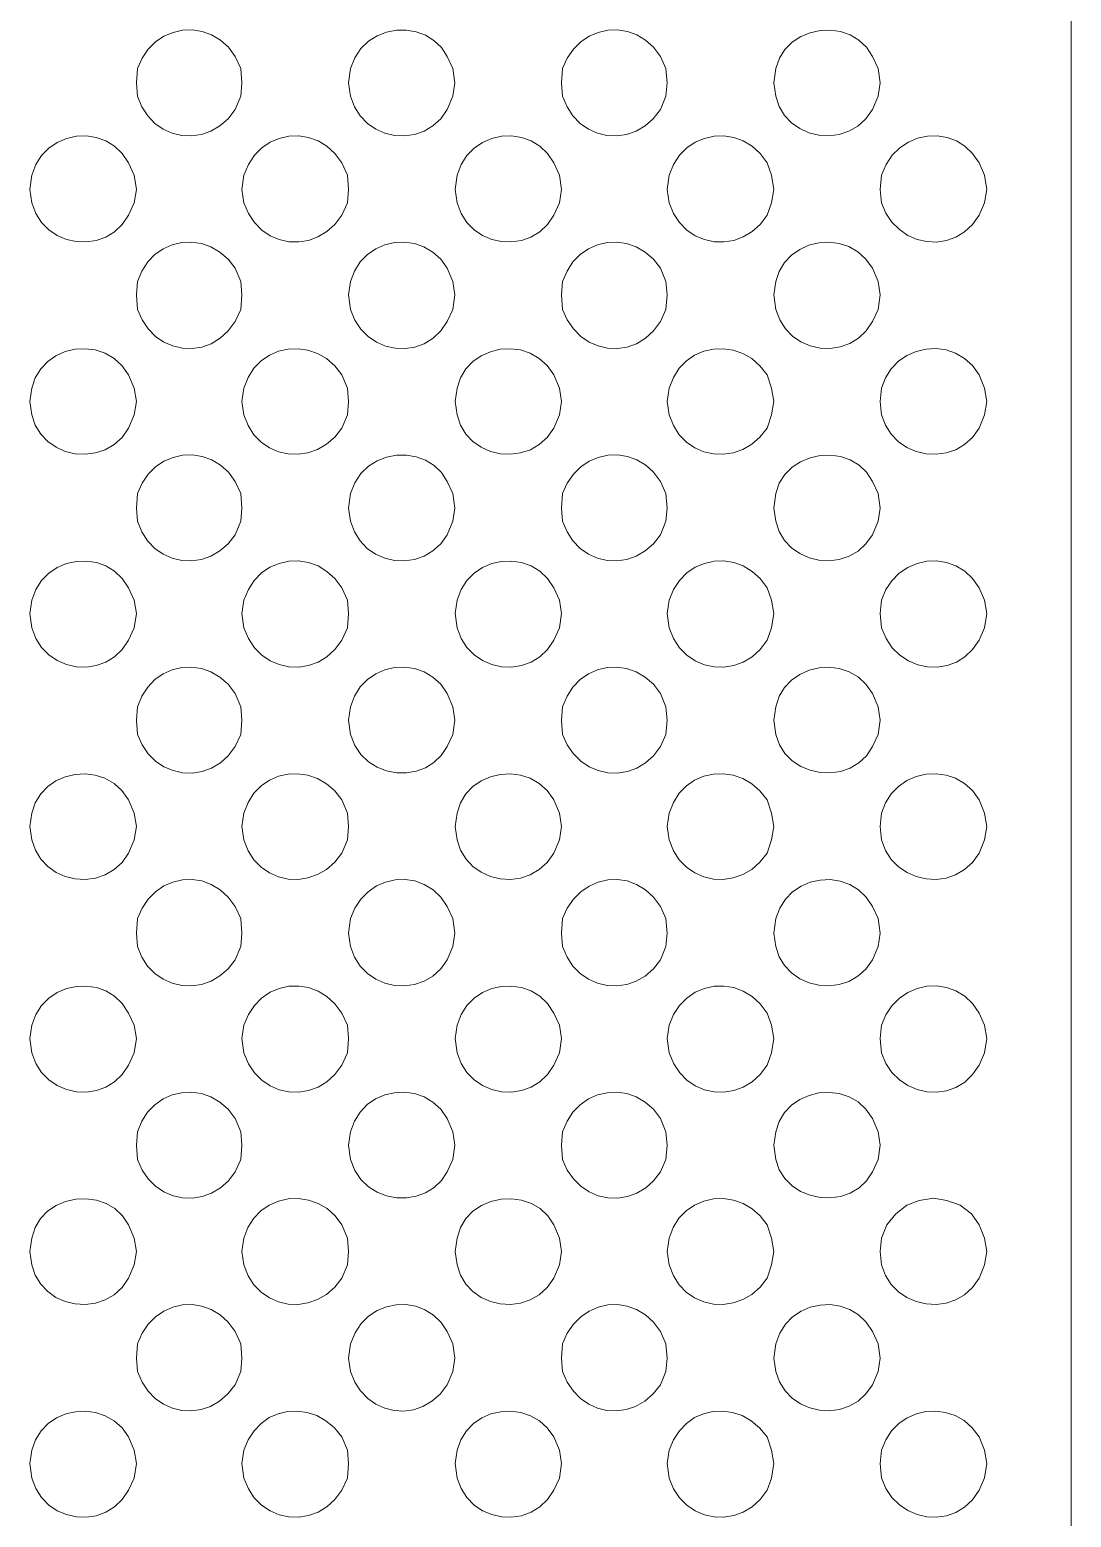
# Model space of a CAD drawing. Extents: x 0 to 242, y -13 to 199.
# Drawn here: x 164.03 to 188.76, y 66.2 to 101.53 of the extents above; entities that cross this region are included whole.
import ezdxf

# ---------------------------------------------------------------- set-up
doc = ezdxf.new("R2010")
doc.units = 0
doc.layers.add('GEOMETRY', color=7, linetype='Continuous')

msp = doc.modelspace()

# ---------------------------------------------------------------- linework, layer by layer
at = {"layer": 'GEOMETRY', "lineweight": 20}
msp.add_lwpolyline([(188.761, 31.382), (188.761, 183.803), (36.339, 183.803)], dxfattribs=at)
at = {"layer": 'GEOMETRY', "lineweight": 13}
for points in [[(169.07, 100.265), (169.044, 100.607), (168.912, 100.897), (168.75, 101.114), (168.561, 101.284), (168.351, 101.409), (168.128, 101.488), (167.896, 101.524), (167.664, 101.517), (167.436, 101.466), (167.219, 101.375), (167.02, 101.242), (166.845, 101.069), (166.7, 100.857), (166.592, 100.607), (166.566, 100.265), (166.592, 99.949), (166.695, 99.696), (166.835, 99.481), (167.006, 99.305), (167.202, 99.169), (167.416, 99.074), (167.643, 99.02), (167.876, 99.01), (168.109, 99.043), (168.335, 99.12), (168.549, 99.244), (168.743, 99.413), (168.912, 99.631), (169.044, 99.949), (169.07, 100.265)], [(174.13, 100.265), (174.078, 100.607), (173.946, 100.897), (173.807, 101.107), (173.632, 101.274), (173.43, 101.399), (173.208, 101.481), (172.975, 101.521), (172.738, 101.518), (172.504, 101.473), (172.281, 101.385), (172.076, 101.254), (171.898, 101.081), (171.755, 100.865), (171.652, 100.607), (171.599, 100.265), (171.652, 99.949), (171.746, 99.695), (171.881, 99.48), (172.051, 99.304), (172.249, 99.168), (172.467, 99.073), (172.697, 99.02), (172.934, 99.01), (173.169, 99.044), (173.395, 99.122), (173.605, 99.245), (173.791, 99.414), (173.946, 99.631), (174.078, 99.949), (174.13, 100.265)], [(179.166, 100.265), (179.14, 100.607), (179.009, 100.897), (178.846, 101.114), (178.656, 101.284), (178.446, 101.409), (178.223, 101.489), (177.992, 101.525), (177.759, 101.517), (177.532, 101.467), (177.315, 101.375), (177.116, 101.242), (176.941, 101.069), (176.796, 100.857), (176.687, 100.607), (176.663, 100.265), (176.687, 99.949), (176.79, 99.696), (176.931, 99.481), (177.102, 99.305), (177.298, 99.169), (177.513, 99.074), (177.739, 99.02), (177.972, 99.009), (178.204, 99.042), (178.431, 99.12), (178.644, 99.243), (178.839, 99.413), (179.009, 99.631), (179.14, 99.949), (179.166, 100.265)], [(184.226, 100.265), (184.174, 100.607), (184.042, 100.897), (183.901, 101.114), (183.722, 101.284), (183.514, 101.407), (183.286, 101.485), (183.045, 101.519), (182.801, 101.509), (182.563, 101.458), (182.338, 101.365), (182.135, 101.233), (181.964, 101.062), (181.832, 100.853), (181.749, 100.607), (181.698, 100.265), (181.749, 99.949), (181.827, 99.704), (181.953, 99.493), (182.118, 99.319), (182.315, 99.182), (182.534, 99.084), (182.769, 99.027), (183.011, 99.012), (183.252, 99.042), (183.484, 99.117), (183.698, 99.239), (183.887, 99.41), (184.042, 99.631), (184.174, 99.949), (184.226, 100.265)], [(166.566, 97.734), (166.512, 98.076), (166.38, 98.366), (166.231, 98.588), (166.048, 98.762), (165.84, 98.889), (165.615, 98.97), (165.379, 99.005), (165.141, 98.997), (164.908, 98.945), (164.688, 98.852), (164.488, 98.717), (164.316, 98.542), (164.18, 98.328), (164.087, 98.076), (164.035, 97.734), (164.087, 97.418), (164.18, 97.166), (164.315, 96.952), (164.487, 96.777), (164.687, 96.642), (164.907, 96.548), (165.14, 96.496), (165.378, 96.488), (165.614, 96.523), (165.84, 96.604), (166.048, 96.731), (166.23, 96.905), (166.38, 97.127), (166.512, 97.418), (166.566, 97.734)], [(171.599, 97.734), (171.575, 98.076), (171.443, 98.366), (171.28, 98.586), (171.09, 98.76), (170.879, 98.887), (170.653, 98.969), (170.42, 99.006), (170.186, 98.999), (169.957, 98.949), (169.74, 98.856), (169.541, 98.722), (169.367, 98.546), (169.225, 98.331), (169.121, 98.076), (169.07, 97.734), (169.121, 97.418), (169.225, 97.163), (169.367, 96.947), (169.541, 96.772), (169.739, 96.637), (169.956, 96.545), (170.185, 96.494), (170.42, 96.487), (170.653, 96.524), (170.878, 96.606), (171.09, 96.733), (171.28, 96.906), (171.443, 97.127), (171.575, 97.418), (171.599, 97.734)], [(176.663, 97.734), (176.609, 98.076), (176.477, 98.366), (176.327, 98.588), (176.144, 98.762), (175.936, 98.889), (175.71, 98.97), (175.474, 99.006), (175.236, 98.997), (175.003, 98.946), (174.783, 98.852), (174.584, 98.717), (174.412, 98.542), (174.276, 98.328), (174.184, 98.076), (174.131, 97.734), (174.184, 97.418), (174.276, 97.166), (174.412, 96.952), (174.583, 96.777), (174.782, 96.642), (175.002, 96.548), (175.235, 96.496), (175.473, 96.488), (175.709, 96.523), (175.935, 96.604), (176.143, 96.73), (176.326, 96.904), (176.477, 97.127), (176.609, 97.418), (176.663, 97.734)], [(181.698, 97.734), (181.643, 98.076), (181.539, 98.366), (181.376, 98.586), (181.186, 98.76), (180.975, 98.887), (180.749, 98.969), (180.516, 99.006), (180.282, 98.999), (180.053, 98.949), (179.836, 98.856), (179.638, 98.721), (179.464, 98.546), (179.322, 98.331), (179.219, 98.076), (179.166, 97.734), (179.219, 97.418), (179.322, 97.163), (179.464, 96.947), (179.637, 96.772), (179.835, 96.637), (180.052, 96.545), (180.281, 96.494), (180.516, 96.487), (180.749, 96.524), (180.974, 96.606), (181.186, 96.733), (181.376, 96.906), (181.539, 97.127), (181.643, 97.418), (181.698, 97.734)], [(186.758, 97.734), (186.705, 98.076), (186.573, 98.366), (186.421, 98.587), (186.239, 98.761), (186.034, 98.888), (185.812, 98.97), (185.581, 99.007), (185.346, 99), (185.115, 98.95), (184.895, 98.857), (184.692, 98.722), (184.513, 98.547), (184.364, 98.331), (184.254, 98.076), (184.227, 97.734), (184.254, 97.419), (184.36, 97.168), (184.505, 96.955), (184.682, 96.78), (184.883, 96.644), (185.101, 96.549), (185.332, 96.495), (185.566, 96.485), (185.799, 96.52), (186.022, 96.6), (186.23, 96.727), (186.416, 96.903), (186.573, 97.128), (186.705, 97.419), (186.758, 97.734)], [(169.07, 95.229), (169.044, 95.545), (168.912, 95.862), (168.744, 96.079), (168.55, 96.249), (168.336, 96.373), (168.11, 96.45), (167.878, 96.483), (167.644, 96.473), (167.417, 96.419), (167.202, 96.324), (167.006, 96.188), (166.835, 96.012), (166.695, 95.798), (166.592, 95.545), (166.566, 95.229), (166.592, 94.887), (166.702, 94.635), (166.848, 94.421), (167.022, 94.246), (167.219, 94.111), (167.434, 94.017), (167.659, 93.965), (167.89, 93.956), (168.119, 93.991), (168.343, 94.072), (168.553, 94.199), (168.745, 94.373), (168.912, 94.596), (169.044, 94.887), (169.07, 95.229)], [(174.13, 95.229), (174.078, 95.545), (173.946, 95.862), (173.791, 96.079), (173.604, 96.249), (173.394, 96.372), (173.168, 96.45), (172.933, 96.483), (172.697, 96.473), (172.466, 96.42), (172.248, 96.325), (172.051, 96.189), (171.881, 96.013), (171.745, 95.798), (171.652, 95.545), (171.599, 95.229), (171.652, 94.887), (171.753, 94.634), (171.894, 94.42), (172.067, 94.244), (172.265, 94.109), (172.483, 94.016), (172.712, 93.964), (172.947, 93.955), (173.179, 93.991), (173.402, 94.072), (173.609, 94.199), (173.793, 94.373), (173.946, 94.596), (174.078, 94.887), (174.13, 95.229)], [(179.166, 95.229), (179.14, 95.545), (179.009, 95.862), (178.84, 96.079), (178.645, 96.249), (178.432, 96.373), (178.206, 96.45), (177.973, 96.483), (177.74, 96.473), (177.513, 96.419), (177.298, 96.324), (177.102, 96.188), (176.931, 96.012), (176.79, 95.798), (176.687, 95.545), (176.663, 95.229), (176.687, 94.887), (176.797, 94.635), (176.943, 94.421), (177.117, 94.246), (177.315, 94.111), (177.529, 94.017), (177.755, 93.965), (177.986, 93.956), (178.216, 93.991), (178.439, 94.072), (178.65, 94.199), (178.841, 94.373), (179.009, 94.596), (179.14, 94.887), (179.166, 95.229)], [(184.226, 95.229), (184.174, 95.545), (184.042, 95.862), (183.887, 96.083), (183.698, 96.254), (183.484, 96.377), (183.252, 96.452), (183.011, 96.481), (182.77, 96.467), (182.535, 96.41), (182.315, 96.312), (182.119, 96.175), (181.953, 96), (181.828, 95.79), (181.749, 95.545), (181.698, 95.229), (181.749, 94.887), (181.84, 94.637), (181.974, 94.424), (182.145, 94.25), (182.345, 94.115), (182.566, 94.021), (182.8, 93.968), (183.039, 93.958), (183.275, 93.993), (183.502, 94.073), (183.71, 94.199), (183.893, 94.373), (184.042, 94.596), (184.174, 94.887), (184.226, 95.229)], [(166.566, 92.698), (166.512, 93.013), (166.38, 93.331), (166.224, 93.552), (166.036, 93.723), (165.822, 93.846), (165.591, 93.922), (165.351, 93.952), (165.11, 93.939), (164.876, 93.883), (164.656, 93.785), (164.46, 93.648), (164.294, 93.473), (164.167, 93.261), (164.087, 93.013), (164.035, 92.698), (164.087, 92.382), (164.167, 92.135), (164.295, 91.922), (164.461, 91.747), (164.658, 91.611), (164.878, 91.514), (165.112, 91.458), (165.353, 91.445), (165.593, 91.476), (165.824, 91.552), (166.037, 91.675), (166.225, 91.845), (166.38, 92.065), (166.512, 92.382), (166.566, 92.698)], [(171.599, 92.698), (171.575, 93.013), (171.443, 93.331), (171.276, 93.547), (171.082, 93.716), (170.867, 93.839), (170.639, 93.918), (170.404, 93.953), (170.168, 93.945), (169.939, 93.893), (169.723, 93.799), (169.526, 93.664), (169.356, 93.487), (169.219, 93.27), (169.121, 93.013), (169.07, 92.698), (169.121, 92.382), (169.219, 92.126), (169.356, 91.909), (169.527, 91.733), (169.724, 91.598), (169.94, 91.504), (170.169, 91.453), (170.405, 91.444), (170.64, 91.479), (170.868, 91.558), (171.082, 91.682), (171.276, 91.851), (171.443, 92.065), (171.575, 92.382), (171.599, 92.698)], [(176.663, 92.698), (176.609, 93.013), (176.477, 93.331), (176.32, 93.552), (176.131, 93.723), (175.917, 93.846), (175.686, 93.922), (175.446, 93.952), (175.205, 93.939), (174.972, 93.882), (174.753, 93.785), (174.556, 93.648), (174.391, 93.473), (174.264, 93.261), (174.184, 93.013), (174.131, 92.698), (174.184, 92.382), (174.264, 92.135), (174.391, 91.923), (174.557, 91.748), (174.754, 91.611), (174.974, 91.514), (175.208, 91.459), (175.449, 91.445), (175.689, 91.476), (175.92, 91.552), (176.133, 91.675), (176.322, 91.845), (176.477, 92.065), (176.609, 92.382), (176.663, 92.698)], [(181.698, 92.698), (181.643, 93.013), (181.539, 93.331), (181.372, 93.547), (181.177, 93.716), (180.963, 93.839), (180.735, 93.918), (180.5, 93.953), (180.265, 93.945), (180.036, 93.893), (179.82, 93.799), (179.624, 93.664), (179.454, 93.487), (179.317, 93.27), (179.219, 93.013), (179.166, 92.698), (179.219, 92.381), (179.317, 92.125), (179.454, 91.908), (179.624, 91.732), (179.821, 91.597), (180.037, 91.503), (180.266, 91.452), (180.501, 91.444), (180.736, 91.479), (180.964, 91.558), (181.178, 91.682), (181.372, 91.851), (181.539, 92.065), (181.643, 92.381), (181.698, 92.698)], [(186.758, 92.698), (186.705, 93.013), (186.573, 93.33), (186.416, 93.551), (186.228, 93.722), (186.017, 93.845), (185.79, 93.922), (185.553, 93.954), (185.315, 93.941), (185.082, 93.886), (184.862, 93.79), (184.662, 93.653), (184.489, 93.477), (184.35, 93.264), (184.254, 93.013), (184.227, 92.698), (184.254, 92.382), (184.35, 92.133), (184.489, 91.92), (184.662, 91.744), (184.862, 91.608), (185.083, 91.512), (185.316, 91.457), (185.554, 91.445), (185.79, 91.476), (186.018, 91.553), (186.229, 91.676), (186.416, 91.846), (186.573, 92.065), (186.705, 92.382), (186.758, 92.698)], [(169.07, 90.167), (169.044, 90.51), (168.912, 90.8), (168.751, 91.017), (168.563, 91.187), (168.354, 91.312), (168.13, 91.392), (167.899, 91.428), (167.665, 91.421), (167.437, 91.371), (167.22, 91.279), (167.02, 91.147), (166.845, 90.974), (166.7, 90.762), (166.592, 90.51), (166.566, 90.167), (166.592, 89.852), (166.694, 89.6), (166.834, 89.385), (167.005, 89.209), (167.202, 89.073), (167.417, 88.978), (167.644, 88.925), (167.878, 88.914), (168.111, 88.947), (168.337, 89.025), (168.551, 89.148), (168.744, 89.318), (168.912, 89.535), (169.044, 89.852), (169.07, 90.167)], [(174.13, 90.167), (174.078, 90.51), (173.946, 90.8), (173.808, 91.009), (173.634, 91.176), (173.433, 91.301), (173.211, 91.384), (172.977, 91.424), (172.739, 91.422), (172.505, 91.377), (172.281, 91.289), (172.076, 91.159), (171.898, 90.986), (171.754, 90.769), (171.652, 90.51), (171.599, 90.167), (171.652, 89.852), (171.745, 89.599), (171.879, 89.385), (172.049, 89.209), (172.247, 89.073), (172.466, 88.978), (172.697, 88.925), (172.934, 88.914), (173.17, 88.948), (173.396, 89.025), (173.606, 89.149), (173.792, 89.318), (173.946, 89.535), (174.078, 89.852), (174.13, 90.167)], [(179.166, 90.167), (179.14, 90.51), (179.009, 90.8), (178.847, 91.017), (178.658, 91.187), (178.449, 91.312), (178.226, 91.392), (177.994, 91.428), (177.761, 91.421), (177.533, 91.371), (177.316, 91.279), (177.116, 91.147), (176.941, 90.974), (176.795, 90.761), (176.687, 90.51), (176.663, 90.167), (176.687, 89.852), (176.79, 89.6), (176.93, 89.385), (177.102, 89.209), (177.298, 89.073), (177.514, 88.978), (177.741, 88.925), (177.974, 88.914), (178.207, 88.947), (178.433, 89.025), (178.646, 89.148), (178.84, 89.318), (179.009, 89.535), (179.14, 89.852), (179.166, 90.167)], [(184.226, 90.167), (184.174, 90.51), (184.042, 90.8), (183.902, 91.017), (183.724, 91.187), (183.516, 91.31), (183.287, 91.388), (183.046, 91.422), (182.801, 91.412), (182.562, 91.361), (182.336, 91.268), (182.134, 91.136), (181.962, 90.965), (181.831, 90.756), (181.749, 90.51), (181.698, 90.167), (181.749, 89.852), (181.828, 89.607), (181.954, 89.396), (182.119, 89.222), (182.316, 89.085), (182.536, 88.987), (182.772, 88.931), (183.014, 88.917), (183.255, 88.946), (183.486, 89.022), (183.7, 89.144), (183.888, 89.314), (184.042, 89.535), (184.174, 89.852), (184.226, 90.167)], [(166.566, 87.663), (166.512, 87.978), (166.38, 88.27), (166.232, 88.492), (166.05, 88.666), (165.842, 88.793), (165.616, 88.874), (165.38, 88.909), (165.141, 88.901), (164.907, 88.849), (164.686, 88.756), (164.486, 88.621), (164.315, 88.445), (164.179, 88.231), (164.087, 87.978), (164.035, 87.663), (164.087, 87.32), (164.18, 87.068), (164.316, 86.854), (164.488, 86.679), (164.688, 86.544), (164.908, 86.45), (165.141, 86.398), (165.379, 86.39), (165.615, 86.425), (165.841, 86.506), (166.048, 86.633), (166.231, 86.808), (166.38, 87.03), (166.512, 87.32), (166.566, 87.663)], [(171.599, 87.663), (171.575, 87.978), (171.443, 88.27), (171.28, 88.491), (171.09, 88.664), (170.879, 88.791), (170.653, 88.873), (170.419, 88.91), (170.185, 88.903), (169.956, 88.853), (169.738, 88.76), (169.54, 88.625), (169.366, 88.45), (169.225, 88.234), (169.121, 87.978), (169.07, 87.663), (169.121, 87.32), (169.225, 87.065), (169.367, 86.85), (169.541, 86.675), (169.739, 86.54), (169.956, 86.448), (170.186, 86.398), (170.42, 86.391), (170.653, 86.427), (170.879, 86.509), (171.09, 86.636), (171.28, 86.81), (171.443, 87.03), (171.575, 87.32), (171.599, 87.663)], [(176.663, 87.663), (176.609, 87.978), (176.477, 88.27), (176.328, 88.492), (176.145, 88.666), (175.937, 88.792), (175.711, 88.873), (175.475, 88.909), (175.236, 88.9), (175.003, 88.849), (174.782, 88.755), (174.582, 88.62), (174.411, 88.445), (174.275, 88.231), (174.184, 87.978), (174.131, 87.663), (174.184, 87.32), (174.276, 87.068), (174.412, 86.854), (174.584, 86.679), (174.783, 86.544), (175.003, 86.45), (175.236, 86.398), (175.474, 86.39), (175.71, 86.425), (175.936, 86.506), (176.144, 86.633), (176.327, 86.808), (176.477, 87.03), (176.609, 87.32), (176.663, 87.663)], [(181.698, 87.663), (181.643, 87.978), (181.539, 88.27), (181.376, 88.491), (181.186, 88.664), (180.974, 88.791), (180.749, 88.873), (180.515, 88.91), (180.281, 88.903), (180.052, 88.853), (179.835, 88.76), (179.636, 88.625), (179.463, 88.45), (179.322, 88.234), (179.219, 87.978), (179.166, 87.663), (179.219, 87.32), (179.322, 87.065), (179.464, 86.85), (179.637, 86.674), (179.836, 86.54), (180.053, 86.447), (180.282, 86.397), (180.516, 86.39), (180.749, 86.427), (180.975, 86.509), (181.186, 86.636), (181.376, 86.81), (181.539, 87.03), (181.643, 87.32), (181.698, 87.663)], [(186.758, 87.663), (186.705, 87.978), (186.573, 88.27), (186.417, 88.495), (186.232, 88.67), (186.024, 88.797), (185.8, 88.877), (185.566, 88.912), (185.331, 88.902), (185.1, 88.848), (184.881, 88.753), (184.679, 88.617), (184.503, 88.442), (184.359, 88.229), (184.254, 87.978), (184.227, 87.663), (184.254, 87.32), (184.365, 87.065), (184.513, 86.849), (184.692, 86.674), (184.895, 86.539), (185.116, 86.446), (185.347, 86.396), (185.581, 86.389), (185.813, 86.426), (186.034, 86.508), (186.239, 86.636), (186.421, 86.809), (186.573, 87.03), (186.705, 87.32), (186.758, 87.663)], [(169.07, 85.132), (169.044, 85.449), (168.912, 85.765), (168.744, 85.982), (168.55, 86.152), (168.337, 86.275), (168.111, 86.353), (167.878, 86.386), (167.645, 86.376), (167.418, 86.323), (167.203, 86.228), (167.007, 86.092), (166.835, 85.916), (166.695, 85.702), (166.592, 85.449), (166.566, 85.132), (166.592, 84.789), (166.701, 84.539), (166.846, 84.327), (167.021, 84.154), (167.22, 84.021), (167.436, 83.93), (167.664, 83.88), (167.896, 83.872), (168.127, 83.908), (168.351, 83.988), (168.56, 84.113), (168.749, 84.284), (168.912, 84.501), (169.044, 84.789), (169.07, 85.132)], [(174.13, 85.132), (174.078, 85.449), (173.946, 85.765), (173.792, 85.982), (173.606, 86.152), (173.396, 86.275), (173.17, 86.353), (172.935, 86.386), (172.698, 86.376), (172.467, 86.323), (172.249, 86.228), (172.051, 86.092), (171.881, 85.917), (171.745, 85.702), (171.652, 85.449), (171.599, 85.132), (171.652, 84.789), (171.755, 84.531), (171.899, 84.315), (172.077, 84.142), (172.282, 84.012), (172.505, 83.924), (172.738, 83.879), (172.976, 83.876), (173.209, 83.916), (173.43, 83.998), (173.632, 84.123), (173.806, 84.291), (173.946, 84.501), (174.078, 84.789), (174.13, 85.132)], [(179.166, 85.132), (179.14, 85.449), (179.009, 85.765), (178.84, 85.983), (178.646, 86.152), (178.432, 86.276), (178.206, 86.353), (177.974, 86.386), (177.741, 86.376), (177.514, 86.323), (177.299, 86.227), (177.103, 86.092), (176.931, 85.916), (176.79, 85.701), (176.687, 85.449), (176.663, 85.132), (176.687, 84.789), (176.796, 84.539), (176.942, 84.327), (177.117, 84.154), (177.316, 84.022), (177.533, 83.93), (177.76, 83.88), (177.992, 83.872), (178.223, 83.908), (178.446, 83.988), (178.656, 84.113), (178.846, 84.284), (179.009, 84.501), (179.14, 84.789), (179.166, 85.132)], [(184.226, 85.132), (184.174, 85.449), (184.042, 85.765), (183.888, 85.986), (183.7, 86.157), (183.486, 86.279), (183.255, 86.355), (183.015, 86.384), (182.773, 86.37), (182.538, 86.314), (182.317, 86.216), (182.12, 86.08), (181.955, 85.905), (181.828, 85.695), (181.749, 85.449), (181.698, 85.132), (181.749, 84.789), (181.833, 84.543), (181.965, 84.334), (182.136, 84.163), (182.338, 84.03), (182.563, 83.938), (182.802, 83.886), (183.045, 83.877), (183.286, 83.911), (183.514, 83.989), (183.722, 84.113), (183.901, 84.283), (184.042, 84.501), (184.174, 84.789), (184.226, 85.132)], [(166.566, 82.602), (166.512, 82.917), (166.38, 83.236), (166.224, 83.456), (166.035, 83.627), (165.821, 83.75), (165.591, 83.826), (165.351, 83.856), (165.109, 83.842), (164.875, 83.786), (164.656, 83.688), (164.46, 83.551), (164.294, 83.376), (164.167, 83.164), (164.087, 82.917), (164.035, 82.602), (164.087, 82.286), (164.168, 82.038), (164.295, 81.826), (164.461, 81.651), (164.658, 81.514), (164.877, 81.417), (165.111, 81.361), (165.352, 81.348), (165.592, 81.379), (165.823, 81.455), (166.036, 81.578), (166.225, 81.749), (166.38, 81.97), (166.512, 82.286), (166.566, 82.602)], [(171.599, 82.602), (171.575, 82.917), (171.443, 83.236), (171.275, 83.451), (171.081, 83.62), (170.866, 83.743), (170.638, 83.822), (170.403, 83.857), (170.168, 83.848), (169.939, 83.796), (169.723, 83.703), (169.527, 83.567), (169.357, 83.391), (169.219, 83.174), (169.121, 82.917), (169.07, 82.602), (169.121, 82.286), (169.219, 82.029), (169.357, 81.812), (169.527, 81.636), (169.724, 81.501), (169.94, 81.407), (170.169, 81.356), (170.405, 81.347), (170.64, 81.382), (170.868, 81.461), (171.082, 81.585), (171.276, 81.754), (171.443, 81.97), (171.575, 82.286), (171.599, 82.602)], [(176.663, 82.602), (176.609, 82.917), (176.477, 83.236), (176.32, 83.456), (176.131, 83.627), (175.917, 83.75), (175.686, 83.825), (175.446, 83.855), (175.205, 83.842), (174.971, 83.785), (174.752, 83.688), (174.556, 83.551), (174.39, 83.376), (174.264, 83.164), (174.184, 82.917), (174.131, 82.602), (174.184, 82.286), (174.264, 82.039), (174.392, 81.827), (174.557, 81.652), (174.754, 81.515), (174.973, 81.418), (175.207, 81.362), (175.448, 81.348), (175.687, 81.379), (175.918, 81.455), (176.132, 81.578), (176.321, 81.749), (176.477, 81.97), (176.609, 82.286), (176.663, 82.602)], [(181.698, 82.602), (181.643, 82.917), (181.539, 83.236), (181.371, 83.451), (181.177, 83.62), (180.962, 83.743), (180.734, 83.822), (180.5, 83.857), (180.265, 83.848), (180.036, 83.797), (179.82, 83.703), (179.624, 83.568), (179.454, 83.391), (179.317, 83.174), (179.219, 82.917), (179.166, 82.602), (179.219, 82.286), (179.317, 82.029), (179.455, 81.812), (179.625, 81.636), (179.821, 81.5), (180.037, 81.407), (180.266, 81.355), (180.501, 81.347), (180.736, 81.382), (180.964, 81.461), (181.178, 81.585), (181.372, 81.754), (181.539, 81.97), (181.643, 82.286), (181.698, 82.602)], [(186.758, 82.602), (186.705, 82.918), (186.573, 83.236), (186.416, 83.455), (186.228, 83.626), (186.017, 83.749), (185.789, 83.825), (185.552, 83.857), (185.314, 83.844), (185.081, 83.789), (184.861, 83.692), (184.661, 83.556), (184.488, 83.38), (184.35, 83.167), (184.254, 82.918), (184.227, 82.602), (184.254, 82.286), (184.351, 82.036), (184.489, 81.823), (184.663, 81.647), (184.863, 81.511), (185.083, 81.414), (185.316, 81.359), (185.554, 81.347), (185.79, 81.378), (186.017, 81.455), (186.228, 81.579), (186.416, 81.75), (186.573, 81.97), (186.705, 82.286), (186.758, 82.602)], [(169.07, 80.071), (169.044, 80.414), (168.912, 80.704), (168.745, 80.927), (168.554, 81.101), (168.343, 81.228), (168.12, 81.309), (167.89, 81.344), (167.66, 81.336), (167.434, 81.284), (167.22, 81.19), (167.022, 81.055), (166.848, 80.88), (166.702, 80.666), (166.592, 80.414), (166.566, 80.071), (166.592, 79.754), (166.694, 79.502), (166.834, 79.288), (167.006, 79.112), (167.203, 78.976), (167.418, 78.881), (167.646, 78.828), (167.879, 78.818), (168.112, 78.851), (168.338, 78.928), (168.551, 79.052), (168.745, 79.221), (168.912, 79.438), (169.044, 79.754), (169.07, 80.071)], [(174.13, 80.071), (174.078, 80.414), (173.946, 80.704), (173.793, 80.927), (173.609, 81.101), (173.402, 81.228), (173.179, 81.309), (172.947, 81.344), (172.712, 81.336), (172.483, 81.284), (172.265, 81.19), (172.066, 81.055), (171.893, 80.88), (171.753, 80.666), (171.652, 80.414), (171.599, 80.071), (171.652, 79.754), (171.745, 79.502), (171.88, 79.287), (172.051, 79.112), (172.248, 78.976), (172.466, 78.881), (172.697, 78.828), (172.934, 78.817), (173.169, 78.85), (173.395, 78.928), (173.605, 79.051), (173.791, 79.221), (173.946, 79.438), (174.078, 79.754), (174.13, 80.071)], [(179.166, 80.071), (179.14, 80.414), (179.009, 80.704), (178.842, 80.928), (178.651, 81.102), (178.44, 81.229), (178.217, 81.31), (177.987, 81.345), (177.756, 81.336), (177.53, 81.284), (177.316, 81.189), (177.118, 81.054), (176.943, 80.879), (176.797, 80.666), (176.687, 80.414), (176.663, 80.071), (176.687, 79.754), (176.79, 79.502), (176.93, 79.288), (177.102, 79.112), (177.299, 78.976), (177.514, 78.881), (177.742, 78.828), (177.975, 78.817), (178.208, 78.85), (178.434, 78.928), (178.647, 79.051), (178.841, 79.221), (179.009, 79.438), (179.14, 79.754), (179.166, 80.071)], [(184.226, 80.071), (184.174, 80.414), (184.042, 80.704), (183.894, 80.927), (183.711, 81.101), (183.503, 81.227), (183.277, 81.307), (183.04, 81.342), (182.801, 81.332), (182.567, 81.28), (182.346, 81.186), (182.146, 81.051), (181.975, 80.877), (181.84, 80.664), (181.749, 80.414), (181.698, 80.071), (181.749, 79.754), (181.828, 79.509), (181.955, 79.299), (182.12, 79.124), (182.317, 78.987), (182.536, 78.89), (182.771, 78.833), (183.013, 78.819), (183.253, 78.848), (183.485, 78.924), (183.698, 79.046), (183.887, 79.217), (184.042, 79.438), (184.174, 79.754), (184.226, 80.071)], [(166.566, 77.567), (166.512, 77.883), (166.38, 78.173), (166.232, 78.395), (166.05, 78.569), (165.842, 78.697), (165.617, 78.778), (165.381, 78.814), (165.142, 78.805), (164.909, 78.754), (164.688, 78.66), (164.488, 78.525), (164.316, 78.35), (164.18, 78.136), (164.087, 77.883), (164.035, 77.567), (164.087, 77.225), (164.18, 76.972), (164.316, 76.757), (164.488, 76.582), (164.688, 76.447), (164.909, 76.354), (165.142, 76.302), (165.381, 76.294), (165.617, 76.33), (165.842, 76.411), (166.05, 76.538), (166.232, 76.713), (166.38, 76.935), (166.512, 77.225), (166.566, 77.567)], [(171.599, 77.567), (171.575, 77.883), (171.443, 78.173), (171.281, 78.394), (171.091, 78.567), (170.879, 78.695), (170.654, 78.777), (170.42, 78.814), (170.186, 78.807), (169.956, 78.757), (169.739, 78.664), (169.54, 78.529), (169.367, 78.354), (169.225, 78.138), (169.121, 77.883), (169.07, 77.567), (169.121, 77.225), (169.225, 76.969), (169.368, 76.753), (169.541, 76.578), (169.74, 76.443), (169.957, 76.35), (170.186, 76.3), (170.42, 76.293), (170.653, 76.33), (170.879, 76.412), (171.09, 76.54), (171.28, 76.714), (171.443, 76.935), (171.575, 77.225), (171.599, 77.567)], [(176.663, 77.567), (176.609, 77.883), (176.477, 78.172), (176.328, 78.395), (176.145, 78.569), (175.937, 78.696), (175.712, 78.778), (175.476, 78.814), (175.237, 78.805), (175.004, 78.754), (174.784, 78.66), (174.584, 78.525), (174.412, 78.35), (174.276, 78.135), (174.184, 77.883), (174.131, 77.567), (174.184, 77.225), (174.276, 76.972), (174.412, 76.758), (174.584, 76.582), (174.784, 76.448), (175.004, 76.354), (175.238, 76.302), (175.476, 76.294), (175.712, 76.33), (175.938, 76.411), (176.145, 76.538), (176.328, 76.712), (176.477, 76.935), (176.609, 77.225), (176.663, 77.567)], [(181.698, 77.567), (181.643, 77.883), (181.539, 78.172), (181.377, 78.393), (181.187, 78.567), (180.975, 78.695), (180.75, 78.777), (180.516, 78.814), (180.282, 78.807), (180.053, 78.757), (179.835, 78.664), (179.637, 78.529), (179.463, 78.354), (179.322, 78.138), (179.219, 77.883), (179.166, 77.567), (179.219, 77.225), (179.323, 76.969), (179.465, 76.753), (179.638, 76.578), (179.836, 76.443), (180.053, 76.35), (180.282, 76.3), (180.516, 76.293), (180.749, 76.33), (180.975, 76.412), (181.186, 76.54), (181.376, 76.714), (181.539, 76.935), (181.643, 77.225), (181.698, 77.567)], [(186.758, 77.567), (186.705, 77.883), (186.573, 78.173), (186.417, 78.398), (186.232, 78.574), (186.024, 78.702), (185.8, 78.782), (185.568, 78.817), (185.333, 78.807), (185.102, 78.753), (184.883, 78.658), (184.682, 78.522), (184.505, 78.347), (184.36, 78.133), (184.254, 77.883), (184.227, 77.567), (184.254, 77.225), (184.36, 76.974), (184.505, 76.761), (184.681, 76.586), (184.883, 76.45), (185.102, 76.354), (185.332, 76.301), (185.567, 76.291), (185.8, 76.326), (186.024, 76.406), (186.232, 76.533), (186.417, 76.709), (186.573, 76.935), (186.705, 77.225), (186.758, 77.567)], [(169.07, 75.036), (169.044, 75.352), (168.912, 75.669), (168.744, 75.887), (168.551, 76.056), (168.337, 76.18), (168.111, 76.257), (167.878, 76.29), (167.644, 76.28), (167.417, 76.226), (167.202, 76.131), (167.005, 75.995), (166.834, 75.82), (166.694, 75.605), (166.592, 75.352), (166.566, 75.036), (166.592, 74.693), (166.7, 74.443), (166.845, 74.23), (167.02, 74.058), (167.219, 73.925), (167.436, 73.834), (167.665, 73.784), (167.898, 73.777), (168.129, 73.813), (168.353, 73.893), (168.562, 74.017), (168.751, 74.187), (168.912, 74.403), (169.044, 74.693), (169.07, 75.036)], [(174.13, 75.036), (174.078, 75.352), (173.946, 75.669), (173.792, 75.886), (173.606, 76.056), (173.396, 76.179), (173.17, 76.257), (172.934, 76.29), (172.697, 76.28), (172.466, 76.226), (172.247, 76.131), (172.049, 75.996), (171.879, 75.82), (171.744, 75.605), (171.652, 75.352), (171.599, 75.036), (171.652, 74.693), (171.754, 74.435), (171.898, 74.219), (172.076, 74.046), (172.281, 73.916), (172.504, 73.828), (172.739, 73.783), (172.977, 73.78), (173.21, 73.82), (173.432, 73.903), (173.633, 74.027), (173.808, 74.194), (173.946, 74.403), (174.078, 74.693), (174.13, 75.036)], [(179.166, 75.036), (179.14, 75.352), (179.009, 75.669), (178.84, 75.887), (178.646, 76.056), (178.433, 76.18), (178.207, 76.257), (177.974, 76.29), (177.741, 76.28), (177.514, 76.226), (177.298, 76.131), (177.102, 75.995), (176.93, 75.82), (176.79, 75.605), (176.687, 75.352), (176.663, 75.036), (176.687, 74.693), (176.795, 74.443), (176.941, 74.231), (177.116, 74.058), (177.315, 73.926), (177.532, 73.834), (177.76, 73.784), (177.993, 73.777), (178.225, 73.813), (178.448, 73.892), (178.658, 74.017), (178.847, 74.187), (179.009, 74.403), (179.14, 74.693), (179.166, 75.036)], [(184.226, 75.036), (184.174, 75.352), (184.042, 75.669), (183.888, 75.89), (183.7, 76.06), (183.487, 76.183), (183.255, 76.258), (183.014, 76.288), (182.772, 76.274), (182.537, 76.217), (182.317, 76.12), (182.12, 75.983), (181.954, 75.809), (181.828, 75.598), (181.749, 75.352), (181.698, 75.036), (181.749, 74.693), (181.831, 74.448), (181.962, 74.239), (182.133, 74.068), (182.336, 73.936), (182.561, 73.844), (182.801, 73.792), (183.045, 73.783), (183.287, 73.816), (183.516, 73.894), (183.724, 74.017), (183.902, 74.186), (184.042, 74.403), (184.174, 74.693), (184.226, 75.036)], [(166.566, 72.506), (166.512, 72.822), (166.38, 73.138), (166.238, 73.357), (166.058, 73.528), (165.847, 73.651), (165.616, 73.729), (165.373, 73.762), (165.126, 73.751), (164.886, 73.697), (164.66, 73.601), (164.459, 73.465), (164.29, 73.289), (164.163, 73.074), (164.087, 72.822), (164.035, 72.506), (164.087, 72.19), (164.167, 71.942), (164.294, 71.73), (164.46, 71.554), (164.657, 71.418), (164.877, 71.321), (165.111, 71.265), (165.353, 71.252), (165.593, 71.283), (165.824, 71.359), (166.037, 71.481), (166.225, 71.652), (166.38, 71.872), (166.512, 72.19), (166.566, 72.506)], [(171.599, 72.506), (171.575, 72.822), (171.443, 73.138), (171.283, 73.355), (171.093, 73.526), (170.879, 73.651), (170.65, 73.731), (170.412, 73.766), (170.173, 73.758), (169.94, 73.706), (169.721, 73.612), (169.522, 73.476), (169.351, 73.299), (169.215, 73.08), (169.121, 72.822), (169.07, 72.506), (169.121, 72.19), (169.219, 71.933), (169.356, 71.716), (169.526, 71.539), (169.723, 71.404), (169.94, 71.31), (170.169, 71.259), (170.405, 71.25), (170.64, 71.285), (170.868, 71.364), (171.083, 71.488), (171.277, 71.657), (171.443, 71.872), (171.575, 72.19), (171.599, 72.506)], [(176.663, 72.505), (176.609, 72.822), (176.477, 73.138), (176.335, 73.357), (176.154, 73.527), (175.944, 73.651), (175.712, 73.729), (175.469, 73.761), (175.223, 73.75), (174.982, 73.696), (174.757, 73.601), (174.555, 73.465), (174.387, 73.289), (174.26, 73.074), (174.184, 72.822), (174.131, 72.505), (174.184, 72.19), (174.264, 71.942), (174.391, 71.73), (174.557, 71.555), (174.753, 71.418), (174.973, 71.321), (175.207, 71.265), (175.449, 71.252), (175.689, 71.282), (175.919, 71.358), (176.133, 71.481), (176.322, 71.652), (176.477, 71.872), (176.609, 72.19), (176.663, 72.505)], [(181.698, 72.505), (181.643, 72.822), (181.539, 73.138), (181.379, 73.355), (181.189, 73.525), (180.975, 73.65), (180.746, 73.73), (180.509, 73.766), (180.27, 73.758), (180.037, 73.706), (179.818, 73.612), (179.619, 73.476), (179.448, 73.299), (179.312, 73.081), (179.219, 72.822), (179.166, 72.505), (179.219, 72.19), (179.316, 71.933), (179.453, 71.716), (179.623, 71.539), (179.82, 71.404), (180.036, 71.31), (180.266, 71.259), (180.501, 71.25), (180.737, 71.285), (180.965, 71.364), (181.179, 71.488), (181.373, 71.657), (181.539, 71.872), (181.643, 72.19), (181.698, 72.505)], [(186.758, 72.506), (186.705, 72.822), (186.573, 73.138), (186.39, 73.402), (186.125, 73.612), (185.809, 73.719), (185.493, 73.772), (185.151, 73.719), (184.861, 73.612), (184.597, 73.402), (184.386, 73.138), (184.254, 72.822), (184.227, 72.506), (184.254, 72.19), (184.35, 71.94), (184.488, 71.727), (184.661, 71.551), (184.861, 71.415), (185.082, 71.318), (185.315, 71.263), (185.553, 71.251), (185.79, 71.282), (186.018, 71.359), (186.229, 71.482), (186.416, 71.653), (186.573, 71.872), (186.705, 72.19), (186.758, 72.506)], [(169.07, 69.976), (169.044, 70.318), (168.912, 70.607), (168.746, 70.83), (168.555, 71.005), (168.344, 71.132), (168.121, 71.213), (167.891, 71.249), (167.661, 71.24), (167.435, 71.188), (167.22, 71.094), (167.022, 70.959), (166.848, 70.784), (166.702, 70.57), (166.592, 70.318), (166.566, 69.976), (166.592, 69.659), (166.702, 69.407), (166.845, 69.192), (167.016, 69.017), (167.21, 68.88), (167.421, 68.785), (167.643, 68.731), (167.872, 68.72), (168.101, 68.753), (168.325, 68.83), (168.538, 68.954), (168.736, 69.124), (168.912, 69.342), (169.044, 69.659), (169.07, 69.976)], [(174.13, 69.976), (174.078, 70.318), (173.946, 70.607), (173.8, 70.824), (173.621, 70.996), (173.418, 71.124), (173.198, 71.208), (172.967, 71.247), (172.732, 71.243), (172.502, 71.196), (172.282, 71.105), (172.08, 70.972), (171.903, 70.796), (171.758, 70.578), (171.652, 70.318), (171.599, 69.976), (171.652, 69.659), (171.753, 69.408), (171.89, 69.195), (172.059, 69.019), (172.251, 68.882), (172.463, 68.785), (172.687, 68.73), (172.917, 68.718), (173.147, 68.75), (173.371, 68.827), (173.583, 68.95), (173.777, 69.122), (173.946, 69.342), (174.078, 69.659), (174.13, 69.976)], [(179.166, 69.976), (179.14, 70.318), (179.009, 70.607), (178.842, 70.83), (178.651, 71.005), (178.441, 71.132), (178.218, 71.213), (177.988, 71.249), (177.757, 71.24), (177.531, 71.188), (177.316, 71.093), (177.118, 70.958), (176.943, 70.783), (176.797, 70.569), (176.687, 70.318), (176.663, 69.976), (176.687, 69.659), (176.797, 69.407), (176.941, 69.192), (177.112, 69.017), (177.306, 68.88), (177.517, 68.785), (177.739, 68.731), (177.967, 68.72), (178.196, 68.753), (178.42, 68.83), (178.634, 68.954), (178.832, 69.124), (179.009, 69.342), (179.14, 69.659), (179.166, 69.976)], [(184.226, 69.976), (184.174, 70.318), (184.042, 70.607), (183.894, 70.83), (183.712, 71.004), (183.504, 71.131), (183.278, 71.211), (183.041, 71.246), (182.802, 71.237), (182.567, 71.184), (182.346, 71.09), (182.146, 70.955), (181.974, 70.781), (181.84, 70.568), (181.749, 70.318), (181.698, 69.976), (181.749, 69.659), (181.837, 69.41), (181.968, 69.197), (182.136, 69.023), (182.333, 68.887), (182.552, 68.791), (182.784, 68.736), (183.022, 68.724), (183.259, 68.756), (183.488, 68.832), (183.699, 68.954), (183.887, 69.124), (184.042, 69.342), (184.174, 69.659), (184.226, 69.976)], [(166.566, 67.471), (166.512, 67.787), (166.38, 68.104), (166.226, 68.318), (166.039, 68.485), (165.827, 68.606), (165.599, 68.682), (165.361, 68.714), (165.121, 68.703), (164.888, 68.65), (164.669, 68.555), (164.472, 68.421), (164.304, 68.247), (164.173, 68.036), (164.087, 67.787), (164.035, 67.471), (164.087, 67.127), (164.18, 66.875), (164.316, 66.661), (164.488, 66.486), (164.688, 66.351), (164.908, 66.257), (165.141, 66.206), (165.379, 66.198), (165.615, 66.233), (165.84, 66.314), (166.048, 66.441), (166.231, 66.616), (166.38, 66.838), (166.512, 67.127), (166.566, 67.471)], [(171.599, 67.471), (171.575, 67.787), (171.443, 68.104), (171.267, 68.319), (171.067, 68.487), (170.85, 68.609), (170.622, 68.686), (170.39, 68.719), (170.158, 68.708), (169.933, 68.655), (169.721, 68.561), (169.528, 68.426), (169.359, 68.251), (169.222, 68.038), (169.121, 67.787), (169.07, 67.471), (169.121, 67.127), (169.225, 66.873), (169.366, 66.657), (169.54, 66.482), (169.739, 66.348), (169.956, 66.255), (170.186, 66.205), (170.42, 66.198), (170.654, 66.235), (170.88, 66.316), (171.091, 66.443), (171.281, 66.617), (171.443, 66.837), (171.575, 67.127), (171.599, 67.471)], [(176.663, 67.471), (176.609, 67.787), (176.477, 68.104), (176.322, 68.318), (176.135, 68.485), (175.924, 68.606), (175.695, 68.682), (175.457, 68.714), (175.218, 68.703), (174.985, 68.65), (174.766, 68.556), (174.568, 68.421), (174.4, 68.248), (174.27, 68.036), (174.184, 67.787), (174.131, 67.471), (174.184, 67.127), (174.276, 66.875), (174.412, 66.661), (174.584, 66.486), (174.783, 66.351), (175.003, 66.257), (175.236, 66.206), (175.474, 66.197), (175.71, 66.233), (175.936, 66.314), (176.144, 66.441), (176.327, 66.615), (176.477, 66.837), (176.609, 67.127), (176.663, 67.471)], [(181.698, 67.471), (181.643, 67.787), (181.539, 68.104), (181.363, 68.319), (181.163, 68.487), (180.947, 68.609), (180.719, 68.686), (180.487, 68.719), (180.255, 68.708), (180.03, 68.655), (179.818, 68.561), (179.625, 68.426), (179.457, 68.251), (179.319, 68.038), (179.219, 67.787), (179.166, 67.471), (179.219, 67.127), (179.322, 66.872), (179.464, 66.657), (179.638, 66.481), (179.836, 66.347), (180.053, 66.254), (180.282, 66.204), (180.516, 66.197), (180.749, 66.234), (180.975, 66.316), (181.186, 66.443), (181.376, 66.617), (181.539, 66.837), (181.643, 67.127), (181.698, 67.471)], [(186.758, 67.471), (186.705, 67.787), (186.573, 68.104), (186.409, 68.321), (186.218, 68.49), (186.006, 68.612), (185.78, 68.687), (185.547, 68.718), (185.313, 68.706), (185.084, 68.651), (184.868, 68.556), (184.67, 68.42), (184.497, 68.246), (184.356, 68.035), (184.254, 67.787), (184.227, 67.471), (184.254, 67.128), (184.36, 66.878), (184.505, 66.665), (184.682, 66.49), (184.883, 66.354), (185.101, 66.259), (185.332, 66.205), (185.566, 66.195), (185.799, 66.229), (186.022, 66.31), (186.23, 66.437), (186.416, 66.613), (186.573, 66.838), (186.705, 67.128), (186.758, 67.471)]]:
    msp.add_lwpolyline(points, close=True, dxfattribs=at)

doc.saveas('drawing.dxf')
